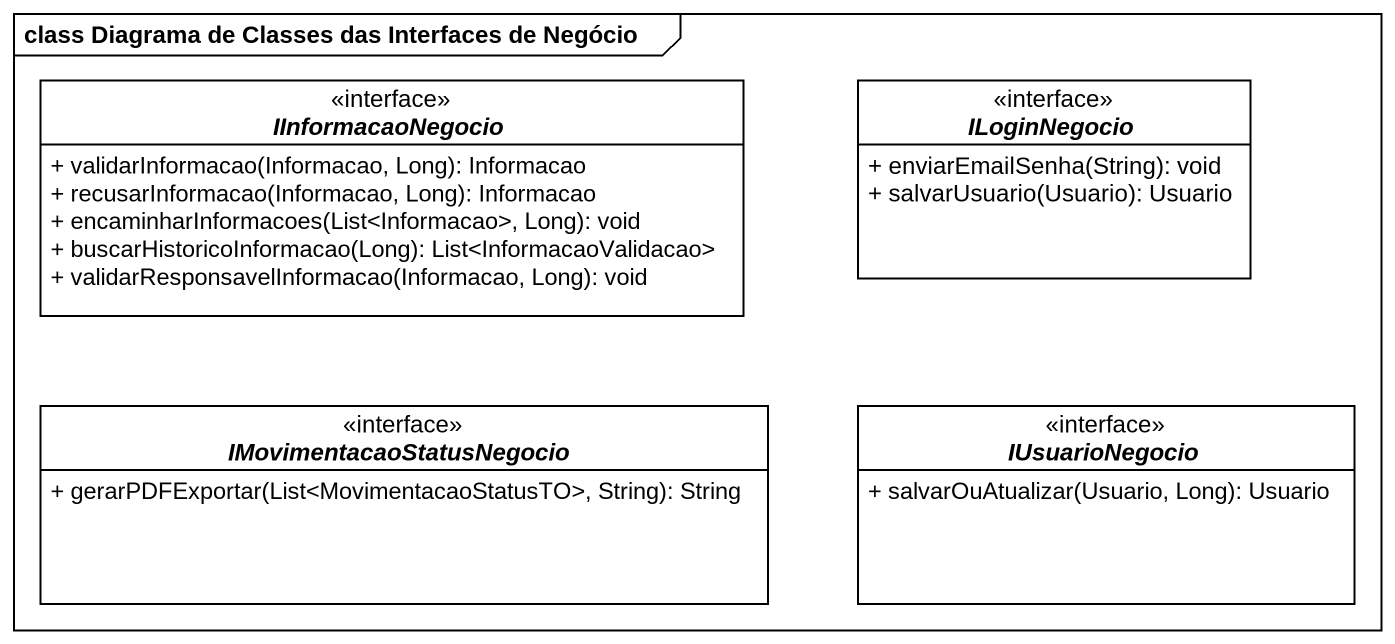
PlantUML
@startuml
mainframe class Diagrama de Classes das Interfaces de Negócio
hide circle
hide empty members
skinparam classAttributeIconSize 0
interface IInformacaoNegocio <<interface>> {
  + validarInformacao(Informacao, Long): Informacao
  + recusarInformacao(Informacao, Long): Informacao
  + encaminharInformacoes(List<Informacao>, Long): void
  + buscarHistoricoInformacao(Long): List<InformacaoValidacao>
  + validarResponsavelInformacao(Informacao, Long): void
}
interface ILoginNegocio <<interface>> {
  + enviarEmailSenha(String): void
  + salvarUsuario(Usuario): Usuario
}
interface IMovimentacaoStatusNegocio <<interface>> {
  + gerarPDFExportar(List<MovimentacaoStatusTO>, String): String
}
interface IUsuarioNegocio <<interface>> {
  + salvarOuAtualizar(Usuario, Long): Usuario
}
@enduml
